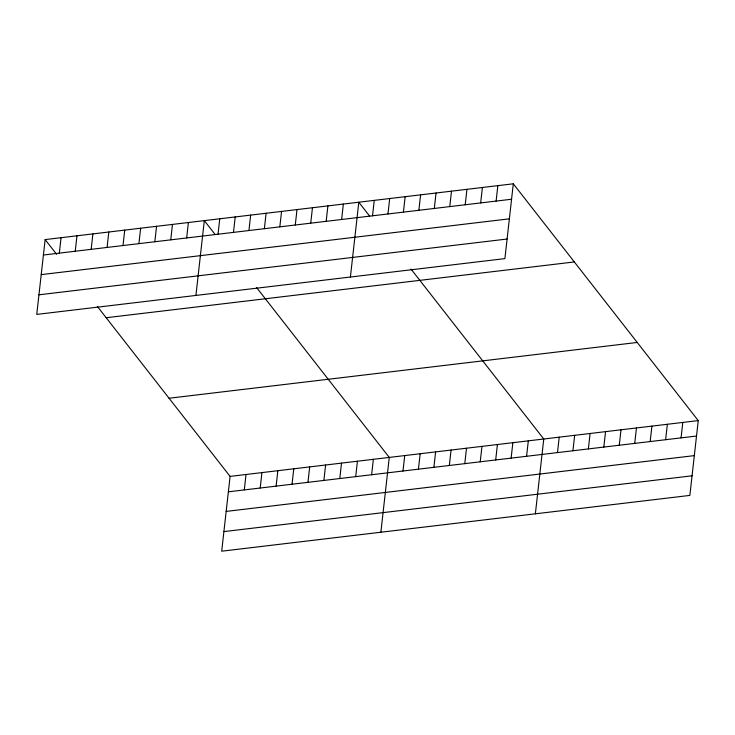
<?xml version="1.0" encoding="UTF-8"?>
<svg xmlns="http://www.w3.org/2000/svg" width="735" height="735" viewBox="0 0 735 735"><rect width="100%" height="100%" fill="white"/><g stroke="black" fill="none" stroke-linecap="round" stroke-linejoin="round"><path stroke-width="1.1" d="M45.138 239.592L36.75 314.405L504.899 258.61L513.296 183.805L45.138 239.592L56.668 254.356M59.324 253.125L61.06 237.699M75.246 251.232L76.973 235.797M91.158 249.34L92.895 233.905M107.08 247.438L108.808 232.003M122.993 245.545L124.729 230.11M138.915 243.643L140.642 228.208M154.828 241.751L156.564 226.316M170.75 239.849L172.477 224.423M186.662 237.956L188.399 222.521M195.923 295.433L204.312 220.629L215.162 234.52M218.029 234.217L219.765 218.782M233.482 232.379L235.209 216.944M248.926 230.533L250.663 215.098M97.36 306.449L230.101 476.39L221.704 551.195L689.862 495.408L698.25 420.595L513.296 183.805M264.38 228.695L266.107 213.26M244.286 489.923L246.014 474.488M279.824 226.849L281.56 211.423M260.199 488.022L261.936 472.596M295.277 225.011L297.004 209.576M276.121 486.129L277.848 470.694M310.721 223.174L312.458 207.739M292.034 484.236L293.77 468.801M326.175 221.327L327.902 205.892M307.956 482.335L309.683 466.9M341.619 219.489L343.355 204.054M323.869 480.442L325.605 465.007M350.411 277.021L358.799 202.217L369.65 216.108M339.79 478.54L341.518 463.105M372.526 215.805L374.253 200.37M355.703 476.647L357.43 461.212M387.97 213.968L389.697 198.533M371.625 474.746L373.352 459.32M403.423 212.121L405.15 196.695M380.877 532.232L389.265 457.418L256.533 287.477M418.867 210.283L420.604 194.849M402.991 471.006L404.719 455.581M434.321 208.437L436.048 193.011M418.435 469.169L420.172 453.734M449.765 206.599L451.501 191.164M433.889 467.331L435.616 451.896M465.218 204.762L466.945 189.327M449.333 465.485L451.069 450.059M480.662 202.915L482.399 187.489M464.786 463.647L466.514 448.212M496.116 201.078L497.843 185.643M480.231 461.8L481.967 446.375M495.684 459.963L497.411 444.528M511.128 458.125L512.865 442.69M526.582 456.279L528.309 440.853M535.365 513.82L543.762 439.006L411.021 269.065M557.479 452.604L559.206 437.169M572.923 450.757L574.66 435.322M588.377 448.92L590.104 433.485M603.821 447.073L605.557 431.647M619.274 445.235L621.001 429.8M634.718 443.398L636.455 427.963M650.172 441.551L651.899 426.125M665.625 439.714L667.352 424.279M681.069 437.867L682.797 422.441M43.411 255.027L511.56 199.24M41.215 274.624L509.364 218.828M38.946 294.808L507.104 239.022M106.18 317.731L574.329 261.945M169.059 398.241L637.217 342.455M230.101 476.39L698.25 420.595M228.364 491.816L696.523 436.03M226.169 511.413L694.318 455.626M223.909 531.598L692.058 475.811"/></g></svg>
